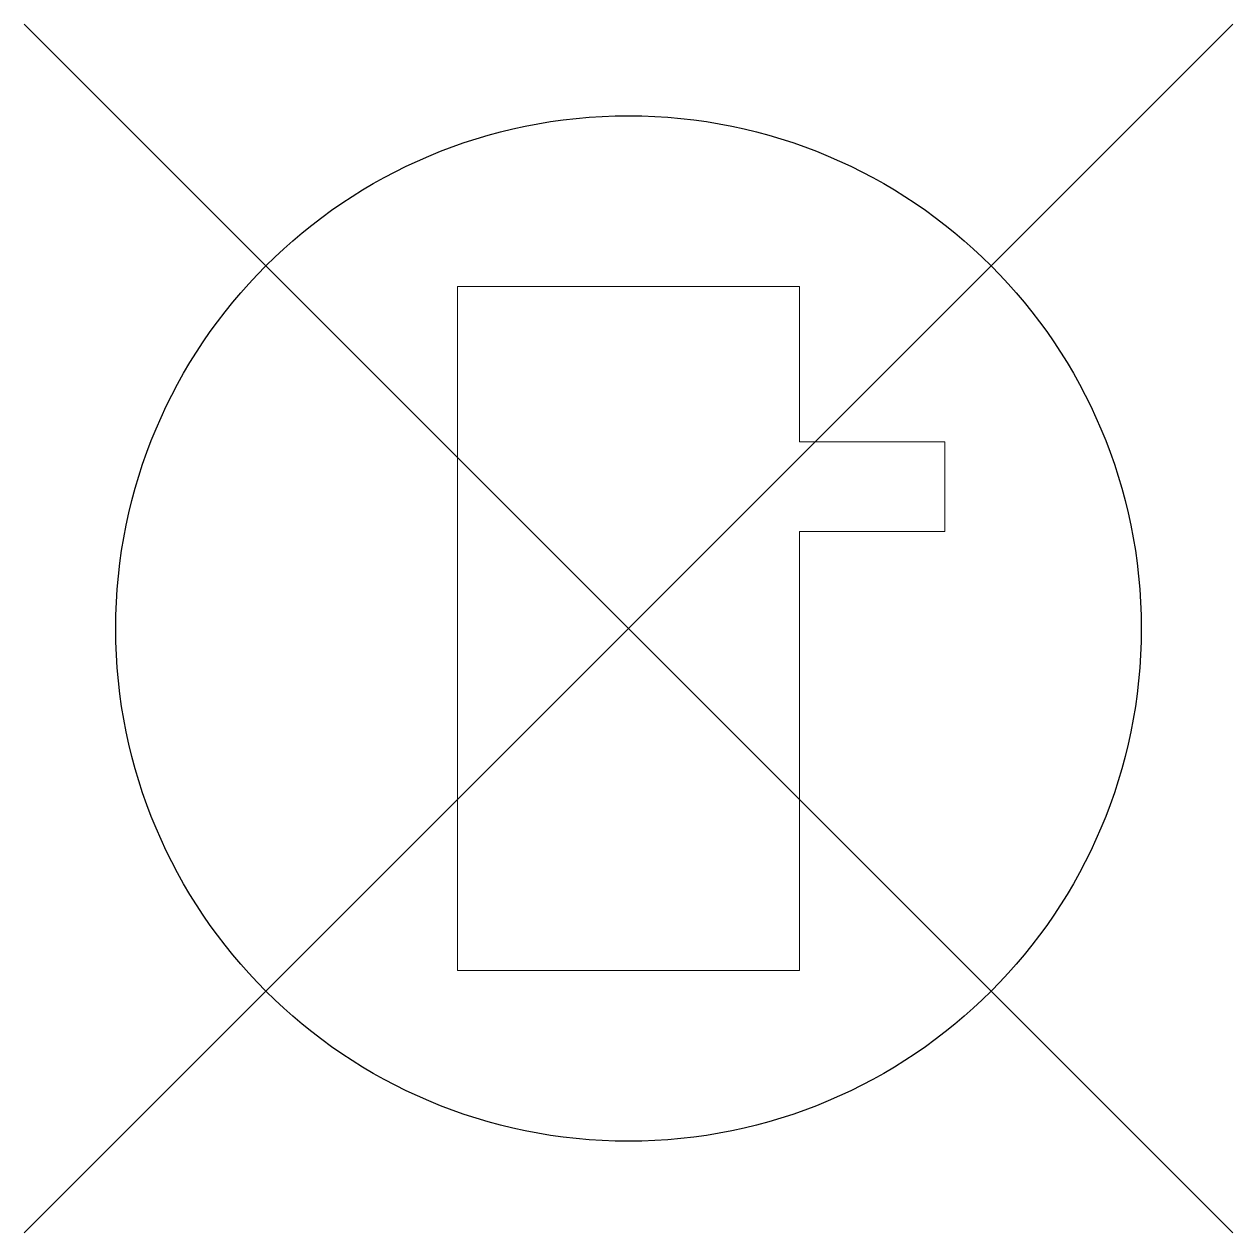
# Model space of a CAD drawing. Header units: metres. Extents: x -2.12 to 2.12, y -2.12 to 2.12.
import ezdxf

# ---------------------------------------------------------------- set-up
doc = ezdxf.new("R2010")
doc.units = ezdxf.units.M

msp = doc.modelspace()

# ---------------------------------------------------------------- linework, layer by layer
at = {"flags": 128}
for points in [[(-2.1213, 2.1213), (2.1213, -2.1213)], [(-2.1213, -2.1213), (2.1213, 2.1213)]]:
    msp.add_lwpolyline(points, dxfattribs=at)
at = {"color": 0, "linetype": 'ByBlock', "lineweight": 18}
msp.add_lwpolyline([(0.6, 0.6554), (0.6, 1.2), (-0.6, 1.2), (-0.6, -1.2), (0.6, -1.2), (0.6, 0.3404), (1.1104, 0.3404), (1.1104, 0.6554)], close=True, dxfattribs=at)
msp.add_circle((0, 0), 1.8)

doc.saveas('drawing.dxf')
